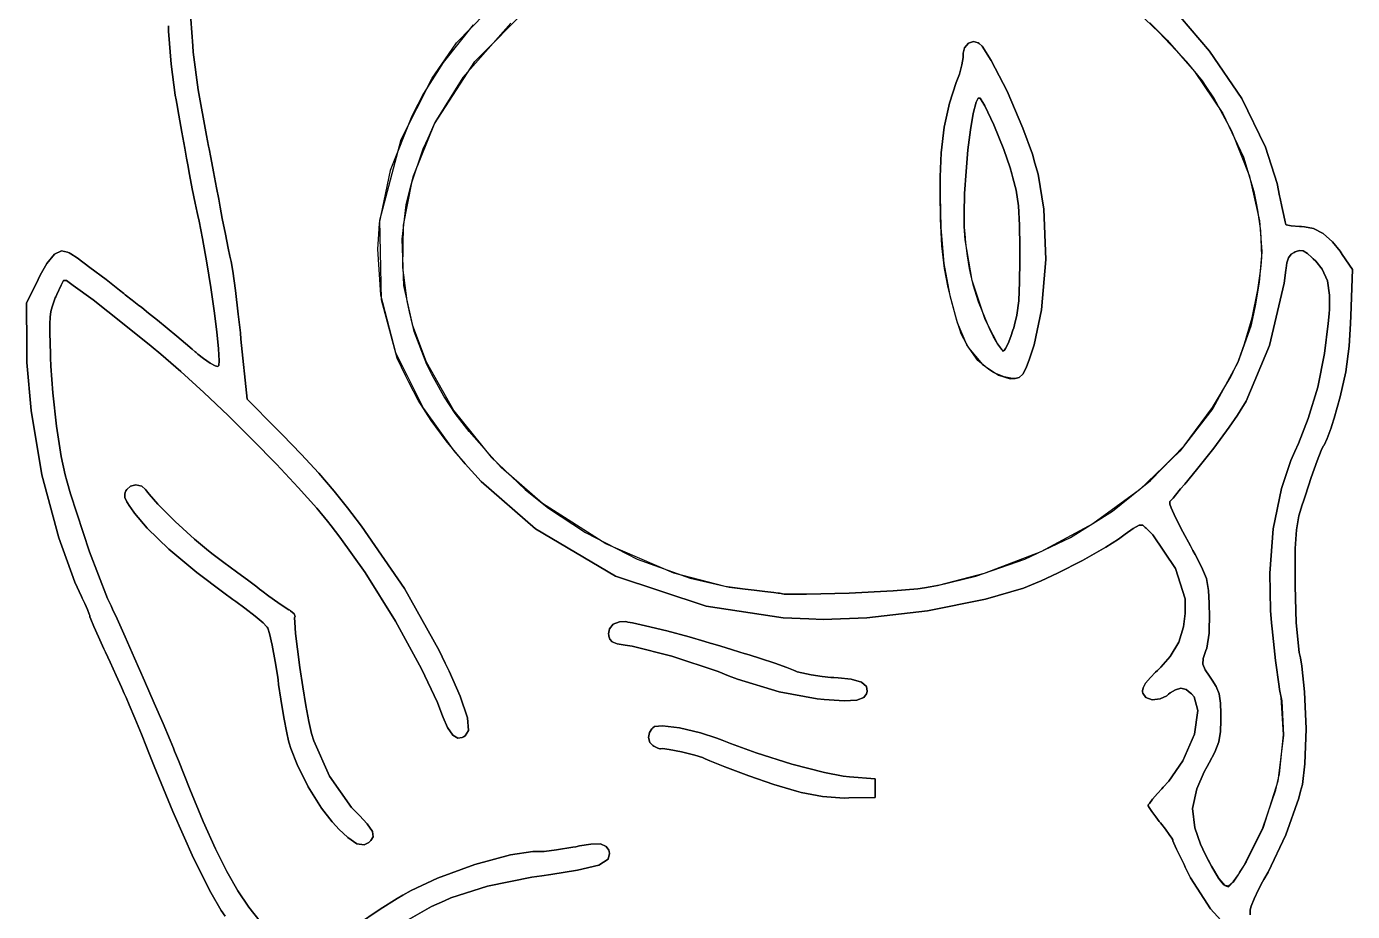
# Model space of a CAD drawing. Extents: x 0 to 13, y 0 to 16.7.
# Drawn here: x 4.578 to 9.054, y 8.766 to 11.753 of the extents above; entities that cross this region are included whole.
import ezdxf

# ---------------------------------------------------------------- set-up
doc = ezdxf.new("R2010")
doc.units = 0
doc.layers.get('0').update_dxf_attribs({"linetype": 'CONTINUOUS'})

msp = doc.modelspace()

# ---------------------------------------------------------------- linework, layer by layer
at = {"color": 0}
for points in [[(8.68186, 8.65821), (8.57493, 8.7749), (8.50776, 8.8789), (8.48958, 8.91564), (8.48546, 8.92389), (8.47336, 8.94857), (8.46013, 8.97657), (8.45117, 8.99681), (8.44792, 9.0039), (8.44792, 9.00624), (8.44792, 9.00786), (8.44461, 9.01275), (8.43565, 9.02604), (8.42242, 9.04406), (8.41032, 9.05951), (8.40625, 9.06456), (8.40213, 9.06982), (8.39003, 9.08561), (8.37679, 9.10368), (8.36783, 9.11708), (8.36458, 9.12229), (8.36458, 9.12397), (8.36458, 9.12565), (8.3686, 9.13064), (8.3795, 9.14453), (8.39578, 9.16351), (8.4106, 9.18007), (8.41564, 9.18544), (8.43414, 9.20551), (8.48096, 9.27371), (8.52121, 9.36421), (8.53233, 9.44401), (8.52012, 9.49029), (8.51042, 9.5), (8.50629, 9.50413), (8.49219, 9.51465), (8.47499, 9.51942), (8.45622, 9.51421), (8.43869, 9.50319), (8.43332, 9.49897), (8.42719, 9.49414), (8.40528, 9.48389), (8.37782, 9.48047), (8.35622, 9.48844), (8.3464, 9.50233), (8.34581, 9.50726), (8.34538, 9.51042), (8.34744, 9.52012), (8.35596, 9.53581), (8.3719, 9.55518), (8.38965, 9.57335), (8.39583, 9.57915), (8.40733, 9.58996), (8.43858, 9.62592), (8.46767, 9.67426), (8.48426, 9.72683), (8.48958, 9.7716), (8.48958, 9.78646), (8.48958, 9.82058), (8.45703, 9.92296), (8.37967, 10.0365), (8.35732, 10.0593), (8.35482, 10.0621), (8.34636, 10.0695), (8.3341, 10.0701), (8.31358, 10.0585), (8.28689, 10.039), (8.2781, 10.0323), (8.26481, 10.0221), (8.22151, 9.99511), (8.14253, 9.95042), (8.05794, 9.90707), (8.00304, 9.88146), (7.98438, 9.87397), (7.94325, 9.85747), (7.81506, 9.81993), (7.61914, 9.77994), (7.41439, 9.75678), (7.26753, 9.75131), (7.21875, 9.75315), (7.132, 9.75667), (6.87294, 9.79633), (6.56635, 9.89714), (6.29617, 10.057), (6.11253, 10.2168), (6.05935, 10.2771), (6.04269, 10.296), (5.99436, 10.3539), (5.94358, 10.4223), (5.90039, 10.492), (5.86828, 10.5525), (5.85835, 10.5729), (5.82915, 10.6331), (5.77615, 10.8305), (5.77132, 11.0986), (5.8431, 11.3708), (5.947, 11.5779), (5.99061, 11.6406), (6.02989, 11.6973), (6.17535, 11.8481)], [(6.21262, 11.7638), (6.051, 11.5802), (5.95606, 11.4289), (5.93229, 11.375), (5.91629, 11.3387), (5.87765, 11.2255), (5.84944, 11.0823), (5.847, 10.9391), (5.86143, 10.8264), (5.86979, 10.7896), (5.87956, 10.7463), (5.92719, 10.6203), (6.02067, 10.4551), (6.14675, 10.299), (6.26085, 10.1897), (6.30208, 10.1573), (6.34071, 10.1267), (6.46479, 10.0449), (6.63906, 9.95508), (6.81799, 9.89085), (6.95014, 9.86046), (6.99479, 9.85519), (7.00456, 9.85406), (7.0339, 9.85042), (7.07053, 9.84586), (7.10053, 9.84207), (7.11561, 9.84011), (7.11979, 9.83957), (7.1359, 9.83724), (7.21089, 9.83653), (7.35519, 9.84), (7.50413, 9.84799), (7.58697, 9.85471), (7.60938, 9.85835), (7.60938, 9.85835), (7.65315, 9.86578), (7.7831, 9.89763), (7.94775, 9.95458), (8.10183, 10.0281), (8.24388, 10.1171), (8.37224, 10.2205), (8.48546, 10.3372), (8.58203, 10.4662), (8.64328, 10.57), (8.66043, 10.6062), (8.669, 10.6245), (8.69, 10.6815), (8.71533, 10.7698), (8.73481, 10.8644), (8.74485, 10.9348), (8.74685, 10.9583), (8.74951, 10.9927), (8.74175, 11.0969), (8.70779, 11.2464), (8.64725, 11.399), (8.58621, 11.5116), (8.5625, 11.5469), (8.54731, 11.5697), (8.49457, 11.6334), (8.40207, 11.7329), (8.30643, 11.8238)], [(5.13336, 11.7771), (5.1396, 11.6875), (5.14111, 11.6656), (5.1575, 11.5386), (5.18539, 11.3844), (5.19271, 11.349), (5.19461, 11.3395), (5.20031, 11.311), (5.20975, 11.262), (5.21978, 11.2084), (5.22689, 11.1693), (5.22917, 11.1563), (5.23161, 11.1433), (5.2391, 11.1045), (5.24946, 11.052), (5.259, 11.0047), (5.26465, 10.9777), (5.26665, 10.9688), (5.26872, 10.9594), (5.27408, 10.9263), (5.28321, 10.8611), (5.29286, 10.782), (5.29992, 10.719), (5.30208, 10.6979), (5.32292, 10.4948), (5.42085, 10.3958), (5.44206, 10.3745), (5.50521, 10.3098), (5.56483, 10.2456), (5.61621, 10.1849), (5.66118, 10.1284), (5.67606, 10.1094), (5.70936, 10.0664), (5.85374, 9.85601), (5.97157, 9.64665), (5.99164, 9.60417), (6.00467, 9.5765), (6.04183, 9.49235), (6.06728, 9.41954), (6.07032, 9.37685), (6.05871, 9.35818), (6.05311, 9.35519), (6.04899, 9.35297), (6.03424, 9.35069), (6.01704, 9.36057), (5.99962, 9.38704), (5.98454, 9.42085), (5.98019, 9.43229), (5.96496, 9.47114), (5.91194, 9.58464), (5.82406, 9.7461), (5.72076, 9.90956), (5.63612, 10.0292), (5.60622, 10.0677), (5.59457, 10.0828), (5.55783, 10.1265), (5.49501, 10.1969), (5.42156, 10.2752), (5.34136, 10.3573), (5.2584, 10.4395), (5.17643, 10.5177), (5.09944, 10.5882), (5.04856, 10.6326), (5.03125, 10.6469), (4.99918, 10.6733), (4.9025, 10.7517), (4.80296, 10.83), (4.73606, 10.8789), (4.71289, 10.8958), (4.70518, 10.8958), (4.70253, 10.8958), (4.69461, 10.8796), (4.68018, 10.8482), (4.67708, 10.8406), (4.67518, 10.8363), (4.66982, 10.823), (4.66433, 10.807), (4.66049, 10.7906), (4.65804, 10.772), (4.6569, 10.7492), (4.65685, 10.7201), (4.65771, 10.6828), (4.65896, 10.6473), (4.6594, 10.6354), (4.66054, 10.6057), (4.66683, 10.5165), (4.67914, 10.4033), (4.69536, 10.3019), (4.70876, 10.2393), (4.71457, 10.2188), (4.72706, 10.1753), (4.79021, 9.97971), (4.85183, 9.82161), (4.86356, 9.79688), (4.86871, 9.78597), (4.8839, 9.75299), (4.91124, 9.69228), (4.94303, 9.62076), (4.97667, 9.54428), (5.00956, 9.46881), (5.03917, 9.40022), (5.06288, 9.3444), (5.07443, 9.31663), (5.07813, 9.30729), (5.09065, 9.27501), (5.12918, 9.17828), (5.17464, 9.06912), (5.21599, 8.97732), (5.2545, 8.90028), (5.29161, 8.83544), (5.32872, 8.78028), (5.36714, 8.73215)], [(8.47325, 11.7837), (8.57146, 11.6694), (8.68028, 11.5094), (8.76047, 11.3448), (8.8004, 11.2229), (8.80832, 11.1813), (8.81017, 11.1722), (8.81581, 11.1449), (8.82238, 11.1145), (8.82736, 11.0933), (8.82964, 11.0849), (8.83018, 11.0844), (8.83068, 11.0836), (8.84685, 11.08), (8.87549, 11.0774), (8.88226, 11.0771), (8.89231, 11.0764), (8.92219, 11.0704), (8.95574, 11.0545), (8.98687, 11.0264), (9.01215, 10.9945), (9.01981, 10.9833), (9.05414, 10.9323), (9.04893, 10.776), (9.0479, 10.7505), (9.04264, 10.6738), (9.03147, 10.5872), (9.01292, 10.5027), (8.99203, 10.4302), (8.98438, 10.4063), (8.98178, 10.3984), (8.96847, 10.3626), (8.95833, 10.3398), (8.95731, 10.3385), (8.95518, 10.3357), (8.94874, 10.3217), (8.935, 10.2866), (8.91521, 10.2306), (8.89512, 10.171), (8.88857, 10.151), (8.88433, 10.1387), (8.87315, 10.1012), (8.86469, 10.0539), (8.86111, 9.99138), (8.8604, 9.91976), (8.8604, 9.89583), (8.86014, 9.86513), (8.86376, 9.74013), (8.87472, 9.64008), (8.87815, 9.62185), (8.88325, 9.59358), (8.89231, 9.50749), (8.89735, 9.38243), (8.89307, 9.26465), (8.88488, 9.1945), (8.87918, 9.17188), (8.87315, 9.14794), (8.82964, 9.02414), (8.76953, 8.89871), (8.75521, 8.87397), (8.75037, 8.86572), (8.73687, 8.84039), (8.722, 8.80903), (8.71197, 8.78331), (8.70833, 8.77083), (8.70833, 8.76665), (8.70833, 8.75499)], [(5.24897, 8.75), (5.23529, 8.76888), (5.19976, 8.82949), (5.14139, 8.94586), (5.07167, 9.10363), (5.00885, 9.25624), (4.98856, 9.30729), (4.98296, 9.32146), (4.9661, 9.36372), (4.94412, 9.41786), (4.92507, 9.4636), (4.91482, 9.48753), (4.91146, 9.49479), (4.90831, 9.50185), (4.89876, 9.52306), (4.88097, 9.56213), (4.86046, 9.60688), (4.84478, 9.64079), (4.83957, 9.65207), (4.8349, 9.66233), (4.82107, 9.69308), (4.80583, 9.72765), (4.79546, 9.75201), (4.79167, 9.75988), (4.79167, 9.76247), (4.79167, 9.76426), (4.78944, 9.76958), (4.78347, 9.7845), (4.77453, 9.80518), (4.76633, 9.82324), (4.76357, 9.82915), (4.74169, 9.87733), (4.68728, 10.0269), (4.62993, 10.2392), (4.59332, 10.4571), (4.57975, 10.6182), (4.57915, 10.6719), (4.57813, 10.8187), (4.61774, 10.899), (4.62451, 10.9128), (4.64714, 10.953), (4.6721, 10.984), (4.6959, 10.995), (4.71604, 10.9915), (4.7219, 10.9886), (4.72732, 10.9857), (4.74864, 10.9714), (4.79215, 10.9397), (4.84668, 10.8982), (4.89144, 10.863), (4.90625, 10.851), (4.91118, 10.8471), (4.93511, 10.8285), (4.95182, 10.8157), (4.95313, 10.8146), (4.95665, 10.8121), (4.96701, 10.8039), (4.99035, 10.7853), (5.01986, 10.7613), (5.05246, 10.7345), (5.08501, 10.7076), (5.11436, 10.6832), (5.13743, 10.6638), (5.14768, 10.6551), (5.15104, 10.6521), (5.15685, 10.6468), (5.17529, 10.6319), (5.19775, 10.6163), (5.21533, 10.6072), (5.22368, 10.6051), (5.22499, 10.6062), (5.2276, 10.6089), (5.22797, 10.6243), (5.2264, 10.6644), (5.22086, 10.7222), (5.21208, 10.7929), (5.20057, 10.872), (5.18701, 10.9551), (5.17204, 11.0374), (5.16043, 11.0954), (5.15625, 11.1146), (5.15403, 11.1251), (5.14746, 11.1564), (5.13775, 11.2046), (5.12842, 11.2533), (5.12256, 11.286), (5.12082, 11.2969), (5.11871, 11.3082), (5.11257, 11.3421), (5.10281, 11.3964), (5.09267, 11.4531), (5.08567, 11.4922), (5.08333, 11.5052), (5.08018, 11.5208), (5.0664, 11.6255), (5.05778, 11.7365), (5.05729, 11.7552)], [(5.69217, 8.71912), (5.77192, 8.77387), (5.82926, 8.80985), (5.84896, 8.82086), (5.87706, 8.83692), (5.96544, 8.8781), (6.09125, 8.92492), (6.21175, 8.95665), (6.28728, 8.96853), (6.3125, 8.96875), (6.32607, 8.96875), (6.36692, 8.97347), (6.4221, 8.98232), (6.43229, 8.98438), (6.44482, 8.98714), (6.48296, 8.99349), (6.5159, 8.99403), (6.5351, 8.98557), (6.54346, 8.9725), (6.54482, 8.96772), (6.54633, 8.96197), (6.54167, 8.94217), (6.50976, 8.92242), (6.43858, 8.905), (6.34799, 8.89057), (6.31771, 8.88644), (6.28407, 8.88178), (6.1345, 8.85135), (6.01042, 8.81147), (5.98958, 8.80208), (5.94547, 8.78267), (5.81928, 8.71035)]]:
    msp.add_lwpolyline(points, dxfattribs=at)
at = {"color": 7}
for points in [[(8.37061, 11.7646), (8.39583, 11.7396), (8.42893, 11.7069), (8.52067, 11.6009), (8.61675, 11.4592), (8.68571, 11.312), (8.72146, 11.1958), (8.72917, 11.1563), (8.73372, 11.1331), (8.74393, 11.0629), (8.7475, 10.9784), (8.73953, 10.8897), (8.72547, 10.8097), (8.71978, 10.7833), (8.71067, 10.7414), (8.66683, 10.6191), (8.5829, 10.4635), (8.47114, 10.319), (8.3349, 10.1884), (8.17731, 10.0744), (8.00168, 9.9796), (7.81131, 9.90668), (7.66043, 9.86703), (7.60938, 9.85835), (7.58697, 9.85471), (7.50413, 9.84799), (7.35519, 9.84), (7.21089, 9.83653), (7.1359, 9.83724), (7.11979, 9.83957), (7.11979, 9.83957), (7.11561, 9.84011), (7.10053, 9.84207), (7.07053, 9.84586), (7.0339, 9.85042), (7.00456, 9.85406), (6.99479, 9.85519), (6.93614, 9.86225), (6.76313, 9.90804), (6.53321, 10.0065), (6.32021, 10.1429), (6.18024, 10.2638), (6.1396, 10.3093), (6.12256, 10.3283), (6.07254, 10.3861), (6.02533, 10.4462), (5.98736, 10.5047), (5.95742, 10.5581), (5.94792, 10.5761), (5.92931, 10.6113), (5.88629, 10.7236), (5.85206, 10.8783), (5.84592, 11.0347), (5.85938, 11.1502), (5.86876, 11.1875), (5.884, 11.2482), (5.95583, 11.4236), (6.09125, 11.634), (6.27376, 11.8173)], [(5.36714, 8.73215), (5.32872, 8.78028), (5.29161, 8.83544), (5.2545, 8.90028), (5.21599, 8.97732), (5.17464, 9.06912), (5.12918, 9.17828), (5.09065, 9.27501), (5.07813, 9.30729), (5.07443, 9.31663), (5.06288, 9.3444), (5.03917, 9.40022), (5.00956, 9.46881), (4.97667, 9.54428), (4.94303, 9.62076), (4.91124, 9.69228), (4.8839, 9.75299), (4.86871, 9.78597), (4.86356, 9.79688), (4.85183, 9.82161), (4.79021, 9.97971), (4.72706, 10.1753), (4.71457, 10.2188), (4.70876, 10.2393), (4.69536, 10.3019), (4.67914, 10.4033), (4.66683, 10.5165), (4.66054, 10.6057), (4.6594, 10.6354), (4.65896, 10.6473), (4.65771, 10.6828), (4.65685, 10.7201), (4.6569, 10.7492), (4.65804, 10.772), (4.66049, 10.7906), (4.66433, 10.807), (4.66982, 10.823), (4.67518, 10.8363), (4.67708, 10.8406), (4.68018, 10.8482), (4.69461, 10.8796), (4.70253, 10.8958), (4.70518, 10.8958), (4.71289, 10.8958), (4.73606, 10.8789), (4.80296, 10.83), (4.9025, 10.7517), (4.99918, 10.6733), (5.03125, 10.6469), (5.04856, 10.6326), (5.09944, 10.5882), (5.17643, 10.5177), (5.2584, 10.4395), (5.34136, 10.3573), (5.42156, 10.2752), (5.49501, 10.1969), (5.55783, 10.1265), (5.59457, 10.0828), (5.60622, 10.0677), (5.63612, 10.0292), (5.72076, 9.90956), (5.82406, 9.7461), (5.91194, 9.58464), (5.96496, 9.47114), (5.98019, 9.43229), (5.98454, 9.42085), (5.99962, 9.38704), (6.01704, 9.36057), (6.03424, 9.35069), (6.04899, 9.35297), (6.05311, 9.35519), (6.05871, 9.35818), (6.07032, 9.37685), (6.06728, 9.41954), (6.04183, 9.49235), (6.00467, 9.5765), (5.99164, 9.60417), (5.97157, 9.64665), (5.85374, 9.85601), (5.70936, 10.0664), (5.67606, 10.1094), (5.66118, 10.1284), (5.61621, 10.1849), (5.56483, 10.2456), (5.50521, 10.3098), (5.44206, 10.3745), (5.42085, 10.3958), (5.32292, 10.4948), (5.30208, 10.6979), (5.29992, 10.719), (5.29286, 10.782), (5.28321, 10.8611), (5.27408, 10.9263), (5.26872, 10.9594), (5.26665, 10.9688), (5.26465, 10.9777), (5.259, 11.0047), (5.24946, 11.052), (5.2391, 11.1045), (5.23161, 11.1433), (5.22917, 11.1563), (5.22689, 11.1693), (5.21978, 11.2084), (5.20975, 11.262), (5.20031, 11.311), (5.19461, 11.3395), (5.19271, 11.349), (5.18539, 11.3844), (5.1575, 11.5386), (5.14111, 11.6656), (5.1396, 11.6875), (5.13336, 11.7771)], [(8.70833, 8.75499), (8.70833, 8.76665), (8.70833, 8.77083), (8.71197, 8.78331), (8.722, 8.80903), (8.73687, 8.84039), (8.75037, 8.86572), (8.75521, 8.87397), (8.76953, 8.89871), (8.82964, 9.02414), (8.87315, 9.14794), (8.87918, 9.17188), (8.88488, 9.1945), (8.89307, 9.26465), (8.89735, 9.38243), (8.89231, 9.50749), (8.88325, 9.59358), (8.87815, 9.62185), (8.87472, 9.64008), (8.86376, 9.74013), (8.86014, 9.86513), (8.8604, 9.89583), (8.8604, 9.91976), (8.86111, 9.99138), (8.86469, 10.0539), (8.87315, 10.1012), (8.88433, 10.1387), (8.88857, 10.151), (8.89512, 10.171), (8.91521, 10.2306), (8.935, 10.2866), (8.94874, 10.3217), (8.95518, 10.3357), (8.95731, 10.3385), (8.95833, 10.3398), (8.96847, 10.3626), (8.98178, 10.3984), (8.98438, 10.4063), (8.99203, 10.4302), (9.01292, 10.5027), (9.03147, 10.5872), (9.04264, 10.6738), (9.0479, 10.7505), (9.04893, 10.776), (9.05414, 10.9323), (9.01981, 10.9833), (9.01215, 10.9945), (8.98687, 11.0264), (8.95574, 11.0545), (8.92219, 11.0704), (8.89231, 11.0764), (8.88226, 11.0771), (8.87549, 11.0774), (8.84685, 11.08), (8.83068, 11.0836), (8.83018, 11.0844), (8.82964, 11.0849), (8.82736, 11.0933), (8.82238, 11.1145), (8.81581, 11.1449), (8.81017, 11.1722), (8.80832, 11.1813), (8.8004, 11.2229), (8.76047, 11.3448), (8.68028, 11.5094), (8.57146, 11.6694), (8.47325, 11.7837)], [(5.05729, 11.7552), (5.05778, 11.7365), (5.0664, 11.6255), (5.08018, 11.5208), (5.08333, 11.5052), (5.08567, 11.4922), (5.09267, 11.4531), (5.10281, 11.3964), (5.11257, 11.3421), (5.11871, 11.3082), (5.12082, 11.2969), (5.12256, 11.286), (5.12842, 11.2533), (5.13775, 11.2046), (5.14746, 11.1564), (5.15403, 11.1251), (5.15625, 11.1146), (5.16043, 11.0954), (5.17204, 11.0374), (5.18701, 10.9551), (5.20057, 10.872), (5.21208, 10.7929), (5.22086, 10.7222), (5.2264, 10.6644), (5.22797, 10.6243), (5.2276, 10.6089), (5.22499, 10.6062), (5.22368, 10.6051), (5.21533, 10.6072), (5.19775, 10.6163), (5.17529, 10.6319), (5.15685, 10.6468), (5.15104, 10.6521), (5.14768, 10.6551), (5.13743, 10.6638), (5.11436, 10.6832), (5.08501, 10.7076), (5.05246, 10.7345), (5.01986, 10.7613), (4.99035, 10.7853), (4.96701, 10.8039), (4.95665, 10.8121), (4.95313, 10.8146), (4.95182, 10.8157), (4.93511, 10.8285), (4.91118, 10.8471), (4.90625, 10.851), (4.89144, 10.863), (4.84668, 10.8982), (4.79215, 10.9397), (4.74864, 10.9714), (4.72732, 10.9857), (4.7219, 10.9886), (4.71604, 10.9915), (4.6959, 10.995), (4.6721, 10.984), (4.64714, 10.953), (4.62451, 10.9128), (4.61774, 10.899), (4.57813, 10.8187), (4.57915, 10.6719), (4.57975, 10.6182), (4.59332, 10.4571), (4.62993, 10.2392), (4.68728, 10.0269), (4.74169, 9.87733), (4.76357, 9.82915), (4.76633, 9.82324), (4.77453, 9.80518), (4.78347, 9.7845), (4.78944, 9.76958), (4.79167, 9.76426), (4.79167, 9.76247), (4.79167, 9.75988), (4.79546, 9.75201), (4.80583, 9.72765), (4.82107, 9.69308), (4.8349, 9.66233), (4.83957, 9.65207), (4.84478, 9.64079), (4.86046, 9.60688), (4.88097, 9.56213), (4.89876, 9.52306), (4.90831, 9.50185), (4.91146, 9.49479), (4.91482, 9.48753), (4.92507, 9.4636), (4.94412, 9.41786), (4.9661, 9.36372), (4.98296, 9.32146), (4.98856, 9.30729), (5.00885, 9.25624), (5.07167, 9.10363), (5.14139, 8.94586), (5.19976, 8.82949), (5.23529, 8.76888), (5.24897, 8.75)], [(6.08626, 11.7586), (5.98465, 11.6313), (5.91808, 11.5262), (5.89899, 11.4896), (5.87864, 11.4505), (5.80583, 11.2665), (5.76899, 11.0883), (5.76665, 11.0521), (5.76307, 11.0012), (5.77311, 10.8469), (5.82314, 10.6521), (5.91808, 10.4635), (6.02072, 10.3208), (6.05935, 10.2771), (6.11253, 10.2168), (6.29617, 10.057), (6.56635, 9.89714), (6.87294, 9.79633), (7.132, 9.75667), (7.21875, 9.75315), (7.26753, 9.75131), (7.41439, 9.75678), (7.61914, 9.77994), (7.81506, 9.81993), (7.94325, 9.85747), (7.98438, 9.87397), (8.00304, 9.88146), (8.05794, 9.90707), (8.14253, 9.95042), (8.22151, 9.99511), (8.26481, 10.0221), (8.2781, 10.0323), (8.28689, 10.039), (8.31358, 10.0585), (8.3341, 10.0701), (8.34636, 10.0695), (8.35482, 10.0621), (8.35732, 10.0593), (8.37967, 10.0365), (8.45703, 9.92296), (8.48958, 9.82058), (8.48958, 9.78646), (8.48958, 9.7716), (8.48426, 9.72683), (8.46767, 9.67426), (8.43858, 9.62592), (8.40733, 9.58996), (8.39583, 9.57915), (8.38965, 9.57335), (8.3719, 9.55518), (8.35596, 9.53581), (8.34744, 9.52012), (8.34538, 9.51042), (8.34581, 9.50726), (8.3464, 9.50233), (8.35622, 9.48844), (8.37782, 9.48047), (8.40528, 9.48389), (8.42719, 9.49414), (8.43332, 9.49897), (8.43869, 9.50319), (8.45622, 9.51421), (8.47499, 9.51942), (8.49219, 9.51465), (8.50629, 9.50413), (8.51042, 9.5), (8.52012, 9.49029), (8.53233, 9.44401), (8.52121, 9.36421), (8.48096, 9.27371), (8.43414, 9.20551), (8.41564, 9.18544), (8.4106, 9.18007), (8.39578, 9.16351), (8.3795, 9.14453), (8.3686, 9.13064), (8.36458, 9.12565), (8.36458, 9.12397), (8.36458, 9.12229), (8.36783, 9.11708), (8.37679, 9.10368), (8.39003, 9.08561), (8.40213, 9.06982), (8.40625, 9.06456), (8.41032, 9.05951), (8.42242, 9.04406), (8.43565, 9.02604), (8.44461, 9.01275), (8.44792, 9.00786), (8.44792, 9.00624), (8.44792, 9.0039), (8.45117, 8.99681), (8.46013, 8.97657), (8.47336, 8.94857), (8.48546, 8.92389), (8.48958, 8.91564), (8.50776, 8.8789), (8.57493, 8.7749), (8.68186, 8.65821)], [(5.81928, 8.71035), (5.94547, 8.78267), (5.98958, 8.80208), (6.01042, 8.81147), (6.1345, 8.85135), (6.28407, 8.88178), (6.31771, 8.88644), (6.34799, 8.89057), (6.43858, 8.905), (6.50976, 8.92242), (6.54167, 8.94217), (6.54633, 8.96197), (6.54482, 8.96772), (6.54346, 8.9725), (6.5351, 8.98557), (6.5159, 8.99403), (6.48296, 8.99349), (6.44482, 8.98714), (6.43229, 8.98438), (6.4221, 8.98232), (6.36692, 8.97347), (6.32607, 8.96875), (6.3125, 8.96875), (6.28728, 8.96853), (6.21175, 8.95665), (6.09125, 8.92492), (5.96544, 8.8781), (5.87706, 8.83692), (5.84896, 8.82086), (5.82926, 8.80985), (5.77192, 8.77387), (5.69217, 8.71912)]]:
    msp.add_lwpolyline(points, dxfattribs=at)
at = {"color": 0}
for points in [[(7.8406, 10.5865), (7.82699, 10.5947), (7.78993, 10.6255), (7.75179, 10.6779), (7.72103, 10.7526), (7.69889, 10.8317), (7.69271, 10.8583), (7.68826, 10.8775), (7.67725, 10.9353), (7.66781, 11.0124), (7.66325, 11.1025), (7.66233, 11.1897), (7.66249, 11.2188), (7.66265, 11.2456), (7.66564, 11.3259), (7.67535, 11.4124), (7.69428, 11.494), (7.71669, 11.5636), (7.72499, 11.5865), (7.72706, 11.5917), (7.7354, 11.6229), (7.73958, 11.6479), (7.73958, 11.6563), (7.73958, 11.6623), (7.74462, 11.6804), (7.75765, 11.6966), (7.77518, 11.7023), (7.79004, 11.6978), (7.79372, 11.6948), (7.80414, 11.6865), (7.83501, 11.6377), (7.8884, 11.5339), (7.94151, 11.4098), (7.97368, 11.3217), (7.98232, 11.2917), (7.99322, 11.2538), (8.01221, 11.1361), (8.01938, 10.9662), (8.00413, 10.7963), (7.97939, 10.6784), (7.96669, 10.6406), (7.96337, 10.6307), (7.9529, 10.6011), (7.94179, 10.5788), (7.92931, 10.5684), (7.91596, 10.5651), (7.91146, 10.5646), (7.90674, 10.5643), (7.87799, 10.5697), (7.84657, 10.5828), (7.8406, 10.5865)], [(7.91043, 10.7354), (7.91357, 10.7461), (7.92111, 10.7786), (7.92746, 10.8267), (7.93044, 10.8914), (7.93126, 10.9612), (7.93126, 10.9844), (7.93126, 11.0087), (7.93039, 11.0818), (7.92665, 11.1479), (7.91851, 11.2), (7.9081, 11.2415), (7.90419, 11.2552), (7.89833, 11.276), (7.87706, 11.3373), (7.84369, 11.4204), (7.81272, 11.4847), (7.79769, 11.5104), (7.79269, 11.5104), (7.79036, 11.5104), (7.78336, 11.4967), (7.77376, 11.4592), (7.76454, 11.4039), (7.75624, 11.3365), (7.74951, 11.2629), (7.7449, 11.1888), (7.74317, 11.1201), (7.74376, 11.0769), (7.74479, 11.0625), (7.74539, 11.0525), (7.74837, 11.0222), (7.7539, 10.9783), (7.76058, 10.9361), (7.76563, 10.9098), (7.76768, 10.901), (7.77219, 10.8817), (7.79107, 10.8246), (7.82351, 10.7441), (7.85542, 10.6815), (7.87364, 10.6573), (7.87706, 10.6583), (7.87864, 10.6589), (7.88314, 10.6656), (7.89139, 10.6825), (7.90076, 10.7065), (7.90815, 10.7282), (7.91043, 10.7354)], [(8.6729, 8.89686), (8.68799, 8.92085), (8.75179, 9.04824), (8.79585, 9.1766), (8.80106, 9.20107), (8.80757, 9.23074), (8.82183, 9.36176), (8.81326, 9.48753), (8.80832, 9.5146), (8.80621, 9.52528), (8.794, 9.61263), (8.78276, 9.71929), (8.78125, 9.73958), (8.77794, 9.78136), (8.77539, 9.90728), (8.78629, 10.0576), (8.81418, 10.1934), (8.84581, 10.2877), (8.85938, 10.3177), (8.87164, 10.3453), (8.90483, 10.4297), (8.93713, 10.5357), (8.95942, 10.6491), (8.972, 10.7497), (8.97499, 10.7833), (8.97635, 10.7989), (8.97706, 10.846), (8.96989, 10.894), (8.95199, 10.9331), (8.93018, 10.9607), (8.92188, 10.9688), (8.91699, 10.9735), (8.90186, 10.987), (8.88764, 10.9958), (8.87511, 10.9969), (8.86393, 10.9933), (8.8604, 10.9916), (8.85693, 10.9901), (8.84728, 10.9837), (8.83849, 10.9723), (8.83285, 10.9552), (8.82981, 10.9365), (8.82915, 10.9302), (8.82394, 10.886), (8.77393, 10.6756), (8.69476, 10.488), (8.67503, 10.4552), (8.66639, 10.4412), (8.63813, 10.4006), (8.58578, 10.3299), (8.52772, 10.2562), (8.48785, 10.2082), (8.47396, 10.1927), (8.46897, 10.187), (8.44829, 10.1613), (8.4375, 10.149), (8.4375, 10.1448), (8.4375, 10.1405), (8.44239, 10.1277), (8.45703, 10.0951), (8.48144, 10.0472), (8.50694, 10.0001), (8.51563, 9.98438), (8.52311, 9.97081), (8.54486, 9.92953), (8.56082, 9.88997), (8.56793, 9.8495), (8.57036, 9.80615), (8.57086, 9.79167), (8.57161, 9.77399), (8.57015, 9.70481), (8.56196, 9.65494), (8.55935, 9.64686), (8.55692, 9.64014), (8.55024, 9.61962), (8.54893, 9.60081), (8.55701, 9.58154), (8.57118, 9.56017), (8.57607, 9.55311), (8.58078, 9.54628), (8.59397, 9.52501), (8.604, 9.50006), (8.6084, 9.46881), (8.60938, 9.43365), (8.60938, 9.42188), (8.60938, 9.40983), (8.60835, 9.37358), (8.60286, 9.33854), (8.58914, 9.30354), (8.5701, 9.26719), (8.56353, 9.25521), (8.55344, 9.23708), (8.52826, 9.17985), (8.51443, 9.11372), (8.52149, 9.04856), (8.54064, 8.99349), (8.54893, 8.97601), (8.55588, 8.96143), (8.57829, 8.91829), (8.60325, 8.87711), (8.62289, 8.85389), (8.63439, 8.84879), (8.63644, 8.84999), (8.63775, 8.85081), (8.65115, 8.86604), (8.66922, 8.89117), (8.6729, 8.89686)], [(5.62294, 9.05414), (5.60975, 9.06836), (5.57428, 9.11481), (5.52924, 9.18608), (5.49149, 9.26144), (5.47, 9.31581), (5.46457, 9.33436), (5.46246, 9.34218), (5.45682, 9.36876), (5.447, 9.42046), (5.43658, 9.48247), (5.42925, 9.53157), (5.42708, 9.5479), (5.42481, 9.56347), (5.41726, 9.61003), (5.40728, 9.66422), (5.39806, 9.70454), (5.39268, 9.72217), (5.39063, 9.72499), (5.38851, 9.72814), (5.37679, 9.73953), (5.35037, 9.76215), (5.31515, 9.78961), (5.28515, 9.81168), (5.27501, 9.81874), (5.24403, 9.84093), (5.15283, 9.90956), (5.05806, 9.98828), (4.98551, 10.0596), (4.94287, 10.1102), (4.93024, 10.1282), (4.92676, 10.1331), (4.91715, 10.1484), (4.91054, 10.1635), (4.9095, 10.1752), (4.91211, 10.1832), (4.91351, 10.1854), (4.91624, 10.1899), (4.92882, 10.2007), (4.94764, 10.2058), (4.96685, 10.2007), (4.98019, 10.1899), (4.98335, 10.1854), (4.99164, 10.1737), (5.02171, 10.1402), (5.07937, 10.082), (5.14529, 10.022), (5.19206, 9.98292), (5.20833, 9.97081), (5.21739, 9.96397), (5.24474, 9.94353), (5.28646, 9.91249), (5.32813, 9.88151), (5.35547, 9.86106), (5.36458, 9.85417), (5.37244, 9.84804), (5.3966, 9.82992), (5.42654, 9.80849), (5.45101, 9.79194), (5.46326, 9.78412), (5.46669, 9.78228), (5.46978, 9.78049), (5.48139, 9.77061), (5.48514, 9.76172), (5.48438, 9.76042), (5.48236, 9.757), (5.4834, 9.74274), (5.48639, 9.70432), (5.4924, 9.65115), (5.50076, 9.58892), (5.51053, 9.5236), (5.52094, 9.46089), (5.53125, 9.40662), (5.53787, 9.37651), (5.54064, 9.36664), (5.54764, 9.34142), (5.60064, 9.22228), (5.67497, 9.11719), (5.69271, 9.09896), (5.70167, 9.08985), (5.72781, 9.06142), (5.74556, 9.03608), (5.74804, 9.01796), (5.74078, 9.00538), (5.73753, 9.00206), (5.73356, 8.99815), (5.71739, 8.99061), (5.69308, 8.99457), (5.66233, 9.01531), (5.63226, 9.044), (5.62294, 9.05414)], [(7.27083, 9.48122), (7.24685, 9.48307), (7.11833, 9.50694), (6.97786, 9.55003), (6.94792, 9.56147), (6.91276, 9.57531), (6.75662, 9.62787), (6.62289, 9.66069), (6.59896, 9.66461), (6.59207, 9.66558), (6.57167, 9.66938), (6.55528, 9.6754), (6.54693, 9.6844), (6.54406, 9.6945), (6.54372, 9.69792), (6.54286, 9.70329), (6.54574, 9.72017), (6.55843, 9.73594), (6.57992, 9.74393), (6.60146, 9.74414), (6.60835, 9.74274), (6.62321, 9.73996), (6.66775, 9.73019), (6.73986, 9.71278), (6.81543, 9.69265), (6.868, 9.6774), (6.88542, 9.67188), (6.89464, 9.66917), (6.92242, 9.66081), (6.95742, 9.65018), (6.98633, 9.64128), (7.00103, 9.63672), (7.00521, 9.63542), (7.01796, 9.63157), (7.05615, 9.61957), (7.10374, 9.60394), (7.14447, 9.58946), (7.16749, 9.58051), (7.17503, 9.5771), (7.17969, 9.57503), (7.19575, 9.57075), (7.22694, 9.56461), (7.26417, 9.55925), (7.29335, 9.55604), (7.30311, 9.55524), (7.31771, 9.55431), (7.36149, 9.54932), (7.39708, 9.53987), (7.41357, 9.52533), (7.41569, 9.50917), (7.41461, 9.50418), (7.41374, 9.49983), (7.40517, 9.4879), (7.38135, 9.47906), (7.33826, 9.47711), (7.28765, 9.47982), (7.27083, 9.48122)], [(7.17708, 9.17188), (7.15782, 9.17714), (7.10075, 9.19488), (7.01665, 9.22347), (6.93565, 9.25364), (6.88525, 9.27393), (6.86876, 9.28125), (6.8604, 9.28504), (6.83399, 9.29351), (6.78944, 9.30496), (6.74696, 9.31293), (6.72444, 9.31537), (6.71875, 9.31456), (6.71642, 9.31456), (6.70958, 9.31733), (6.69819, 9.32264), (6.69586, 9.32394), (6.692, 9.32607), (6.68272, 9.33637), (6.67785, 9.35275), (6.68115, 9.37011), (6.68913, 9.38243), (6.69271, 9.38542), (6.69814, 9.39014), (6.72521, 9.39225), (6.78239, 9.38607), (6.85308, 9.36919), (6.90821, 9.35107), (6.92606, 9.34375), (6.95443, 9.33219), (7.04113, 9.301), (7.16183, 9.26318), (7.27214, 9.23492), (7.33507, 9.2226), (7.35622, 9.22081), (7.44271, 9.21354), (7.44271, 9.15104), (7.35417, 9.14899), (7.33772, 9.14871), (7.26563, 9.15343), (7.19347, 9.16749), (7.17708, 9.17188)]]:
    msp.add_lwpolyline(points, close=True, dxfattribs=at)
at = {"color": 7}
for points in [[(7.96669, 10.6406), (7.97939, 10.6784), (8.00413, 10.7963), (8.01938, 10.9662), (8.01221, 11.1361), (7.99322, 11.2538), (7.98232, 11.2917), (7.97368, 11.3217), (7.94151, 11.4098), (7.8884, 11.5339), (7.83501, 11.6377), (7.80414, 11.6865), (7.79372, 11.6948), (7.79004, 11.6978), (7.77518, 11.7023), (7.75765, 11.6966), (7.74462, 11.6804), (7.73958, 11.6623), (7.73958, 11.6563), (7.73958, 11.6479), (7.7354, 11.6229), (7.72706, 11.5917), (7.72499, 11.5865), (7.71669, 11.5636), (7.69428, 11.494), (7.67535, 11.4124), (7.66564, 11.3259), (7.66265, 11.2456), (7.66249, 11.2188), (7.66233, 11.1823), (7.66493, 11.0731), (7.67513, 10.9531), (7.69482, 10.8449), (7.71724, 10.7617), (7.72601, 10.7344), (7.73161, 10.7169), (7.75846, 10.6676), (7.80544, 10.6124), (7.859, 10.5757), (7.89865, 10.5636), (7.91146, 10.5646), (7.91596, 10.5651), (7.92931, 10.5684), (7.94179, 10.5788), (7.9529, 10.6011), (7.96337, 10.6307), (7.96669, 10.6406)], [(7.82497, 10.7416), (7.81299, 10.7675), (7.77001, 10.8955), (7.74685, 11.0323), (7.74479, 11.0625), (7.74376, 11.0769), (7.74317, 11.1201), (7.7449, 11.1888), (7.74951, 11.2629), (7.75624, 11.3365), (7.76454, 11.4039), (7.77376, 11.4592), (7.78336, 11.4967), (7.79036, 11.5104), (7.79269, 11.5104), (7.79769, 11.5104), (7.81272, 11.4847), (7.84369, 11.4204), (7.87706, 11.3373), (7.89833, 11.276), (7.90419, 11.2552), (7.9081, 11.2415), (7.91851, 11.2), (7.92665, 11.1479), (7.93039, 11.0818), (7.93126, 11.0087), (7.93126, 10.9844), (7.93126, 10.9612), (7.93044, 10.8914), (7.92746, 10.8267), (7.92111, 10.7786), (7.91357, 10.7461), (7.91043, 10.7354), (7.90815, 10.7282), (7.90076, 10.7065), (7.89139, 10.6825), (7.88314, 10.6656), (7.87864, 10.6589), (7.87706, 10.6583), (7.87549, 10.6579), (7.86893, 10.6636), (7.8565, 10.6809), (7.84131, 10.7077), (7.82878, 10.7331), (7.82497, 10.7416)], [(8.60519, 8.87397), (8.60206, 8.87815), (8.59375, 8.89139), (8.57943, 8.91644), (8.56386, 8.94575), (8.55251, 8.96843), (8.54893, 8.97601), (8.54064, 8.99349), (8.52149, 9.04856), (8.51443, 9.11372), (8.52826, 9.17985), (8.55344, 9.23708), (8.56353, 9.25521), (8.5701, 9.26719), (8.58914, 9.30354), (8.60286, 9.33854), (8.60835, 9.37358), (8.60938, 9.40983), (8.60938, 9.42188), (8.60938, 9.43365), (8.6084, 9.46881), (8.604, 9.50006), (8.59397, 9.52501), (8.58078, 9.54628), (8.57607, 9.55311), (8.57118, 9.56017), (8.55701, 9.58154), (8.54893, 9.60081), (8.55024, 9.61962), (8.55692, 9.64014), (8.55935, 9.64686), (8.56196, 9.65494), (8.57015, 9.70481), (8.57161, 9.77399), (8.57086, 9.79167), (8.57036, 9.80615), (8.56793, 9.8495), (8.56082, 9.88997), (8.54486, 9.92953), (8.52311, 9.97081), (8.51563, 9.98438), (8.50694, 10.0001), (8.48144, 10.0472), (8.45703, 10.0951), (8.44239, 10.1277), (8.4375, 10.1405), (8.4375, 10.1448), (8.4375, 10.149), (8.44829, 10.1613), (8.46897, 10.187), (8.47396, 10.1927), (8.48785, 10.2082), (8.52772, 10.2562), (8.58578, 10.3299), (8.63813, 10.4006), (8.66639, 10.4412), (8.67503, 10.4552), (8.69476, 10.488), (8.77393, 10.6756), (8.82394, 10.886), (8.82915, 10.9302), (8.82981, 10.9365), (8.83285, 10.9552), (8.83849, 10.9723), (8.84728, 10.9837), (8.85693, 10.9901), (8.8604, 10.9916), (8.86393, 10.9933), (8.87511, 10.9969), (8.88764, 10.9958), (8.90186, 10.987), (8.91699, 10.9735), (8.92188, 10.9688), (8.93018, 10.9607), (8.95199, 10.9331), (8.96989, 10.894), (8.97706, 10.846), (8.97635, 10.7989), (8.97499, 10.7833), (8.972, 10.7497), (8.95942, 10.6491), (8.93713, 10.5357), (8.90483, 10.4297), (8.87164, 10.3453), (8.85938, 10.3177), (8.84581, 10.2877), (8.81418, 10.1934), (8.78629, 10.0576), (8.77539, 9.90728), (8.77794, 9.78136), (8.78125, 9.73958), (8.78276, 9.71929), (8.794, 9.61263), (8.80621, 9.52528), (8.80832, 9.5146), (8.81549, 9.477), (8.82112, 9.36111), (8.80231, 9.20535), (8.75265, 9.04981), (8.69569, 8.93332), (8.6729, 8.89686), (8.66769, 8.88878), (8.65087, 8.86507), (8.63514, 8.85146), (8.62131, 8.85488), (8.60878, 8.86893), (8.60519, 8.87397)], [(5.73753, 9.00206), (5.74078, 9.00538), (5.74804, 9.01796), (5.74556, 9.03608), (5.72781, 9.06142), (5.70167, 9.08985), (5.69271, 9.09896), (5.67497, 9.11719), (5.60064, 9.22228), (5.54764, 9.34142), (5.54064, 9.36664), (5.53787, 9.37651), (5.53125, 9.40662), (5.52094, 9.46089), (5.51053, 9.5236), (5.50076, 9.58892), (5.4924, 9.65115), (5.48639, 9.70432), (5.4834, 9.74274), (5.48236, 9.757), (5.48438, 9.76042), (5.48514, 9.76172), (5.48139, 9.77061), (5.46978, 9.78049), (5.46669, 9.78228), (5.46326, 9.78412), (5.45101, 9.79194), (5.42654, 9.80849), (5.3966, 9.82992), (5.37244, 9.84804), (5.36458, 9.85417), (5.35547, 9.86106), (5.32813, 9.88151), (5.28646, 9.91249), (5.24474, 9.94353), (5.21739, 9.96397), (5.20833, 9.97081), (5.19206, 9.98292), (5.14529, 10.022), (5.07937, 10.082), (5.02171, 10.1402), (4.99164, 10.1737), (4.98335, 10.1854), (4.98019, 10.1899), (4.96685, 10.2007), (4.94764, 10.2058), (4.92882, 10.2007), (4.91624, 10.1899), (4.91351, 10.1854), (4.91211, 10.1832), (4.9095, 10.1752), (4.91054, 10.1635), (4.91715, 10.1484), (4.92676, 10.1331), (4.93024, 10.1282), (4.94287, 10.1102), (4.98551, 10.0596), (5.05806, 9.98828), (5.15283, 9.90956), (5.24403, 9.84093), (5.27501, 9.81874), (5.28515, 9.81168), (5.31515, 9.78961), (5.35037, 9.76215), (5.37679, 9.73953), (5.38851, 9.72814), (5.39063, 9.72499), (5.39268, 9.72217), (5.39806, 9.70454), (5.40728, 9.66422), (5.41726, 9.61003), (5.42481, 9.56347), (5.42708, 9.5479), (5.42925, 9.53157), (5.43658, 9.48247), (5.447, 9.42046), (5.45682, 9.36876), (5.46246, 9.34218), (5.46457, 9.33436), (5.47, 9.31581), (5.49149, 9.26144), (5.52924, 9.18608), (5.57428, 9.11481), (5.60975, 9.06836), (5.62294, 9.05414), (5.63226, 9.044), (5.66233, 9.01531), (5.69308, 8.99457), (5.71739, 8.99061), (5.73356, 8.99815), (5.73753, 9.00206)], [(7.41461, 9.50418), (7.41569, 9.50917), (7.41357, 9.52533), (7.39708, 9.53987), (7.36149, 9.54932), (7.31771, 9.55431), (7.30311, 9.55524), (7.29335, 9.55604), (7.26417, 9.55925), (7.22694, 9.56461), (7.19575, 9.57075), (7.17969, 9.57503), (7.17503, 9.5771), (7.16749, 9.58051), (7.14447, 9.58946), (7.10374, 9.60394), (7.05615, 9.61957), (7.01796, 9.63157), (7.00521, 9.63542), (7.00103, 9.63672), (6.98633, 9.64128), (6.95742, 9.65018), (6.92242, 9.66081), (6.89464, 9.66917), (6.88542, 9.67188), (6.868, 9.6774), (6.81543, 9.69265), (6.73986, 9.71278), (6.66775, 9.73019), (6.62321, 9.73996), (6.60835, 9.74274), (6.60146, 9.74414), (6.57992, 9.74393), (6.55843, 9.73594), (6.54574, 9.72017), (6.54286, 9.70329), (6.54372, 9.69792), (6.54406, 9.6945), (6.54693, 9.6844), (6.55528, 9.6754), (6.57167, 9.66938), (6.59207, 9.66558), (6.59896, 9.66461), (6.62289, 9.66069), (6.75662, 9.62787), (6.91276, 9.57531), (6.94792, 9.56147), (6.97786, 9.55003), (7.11833, 9.50694), (7.24685, 9.48307), (7.27083, 9.48122), (7.28765, 9.47982), (7.33826, 9.47711), (7.38135, 9.47906), (7.40517, 9.4879), (7.41374, 9.49983), (7.41461, 9.50418)], [(7.44271, 9.18229), (7.44271, 9.21354), (7.35622, 9.22081), (7.33507, 9.2226), (7.27214, 9.23492), (7.16183, 9.26318), (7.04113, 9.301), (6.95443, 9.33219), (6.92606, 9.34375), (6.90821, 9.35107), (6.85308, 9.36919), (6.78239, 9.38607), (6.72521, 9.39225), (6.69814, 9.39014), (6.69271, 9.38542), (6.68913, 9.38243), (6.68115, 9.37011), (6.67785, 9.35275), (6.68272, 9.33637), (6.692, 9.32607), (6.69586, 9.32394), (6.69819, 9.32264), (6.70958, 9.31733), (6.71642, 9.31456), (6.71875, 9.31456), (6.72444, 9.31537), (6.74696, 9.31293), (6.78944, 9.30496), (6.83399, 9.29351), (6.8604, 9.28504), (6.86876, 9.28125), (6.88525, 9.27393), (6.93565, 9.25364), (7.01665, 9.22347), (7.10075, 9.19488), (7.15782, 9.17714), (7.17708, 9.17188), (7.19347, 9.16749), (7.26563, 9.15343), (7.33772, 9.14871), (7.35417, 9.14899), (7.44271, 9.15104), (7.44271, 9.18229)]]:
    msp.add_lwpolyline(points, close=True, dxfattribs=at)

doc.saveas('drawing.dxf')
